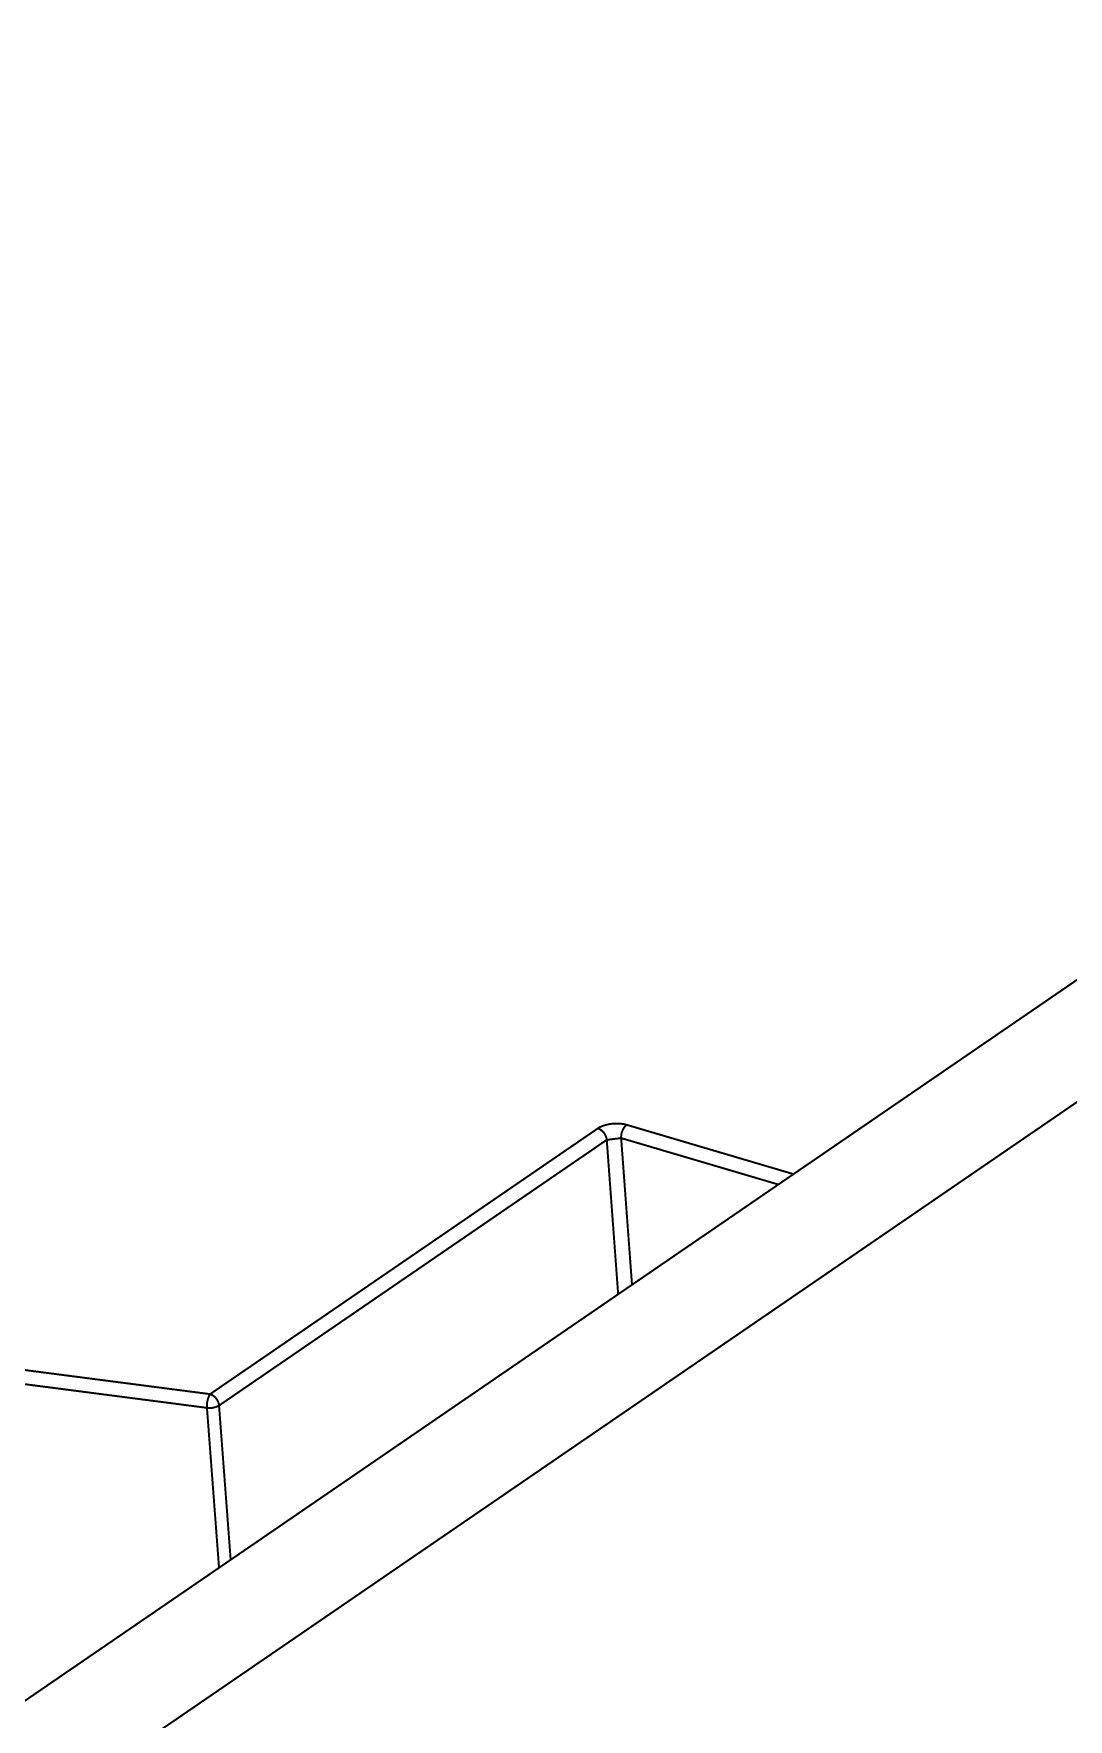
# Model space of a CAD drawing. Header units: inches. Extents: x 0 to 35.2, y -0.7 to 15.9.
# Drawn here: x 32.6059 to 32.8689, y 9.8672 to 10.2959 of the extents above; entities that cross this region are included whole.
import ezdxf

# ---------------------------------------------------------------- set-up
doc = ezdxf.new("R2010")
doc.units = ezdxf.units.IN
doc.header["$MEASUREMENT"] = 0
doc.layers.add('Dimensions', color=6, linetype='Continuous')

msp = doc.modelspace()

# ---------------------------------------------------------------- linework, layer by layer
at = {"layer": 'Dimensions'}
for points in [[(32.36635, 9.67813, 0.0005, 0.0005, 0), (33.68631, 10.583, 0.0005, 0.0005, 0)], [(32.35683, 9.70267, 0.0005, 0.0005, 0), (33.63249, 10.57718, 0.0005, 0.0005, 0)], [(32.65078, 9.9499, 0.0005, 0.0005, 0), (32.74934, 10.01747, 0.0005, 0.0005, 0)], [(32.74934, 10.01747, 0.0005, 0.0005, 0), (32.74939, 10.0175, 0.0005, 0.0005, 0)], [(32.74934, 10.01747, 0.0005, 0.0005, -0.284826), (32.75161, 10.01456, 0.0005, 0.0005, 0)], [(32.74939, 10.0175, 0.0005, 0.0005, 0), (32.74945, 10.01754, 0.0005, 0.0005, 0)], [(32.74945, 10.01754, 0.0005, 0.0005, 0), (32.7495, 10.01757, 0.0005, 0.0005, 0)], [(32.7495, 10.01757, 0.0005, 0.0005, 0), (32.74955, 10.0176, 0.0005, 0.0005, 0)], [(32.74955, 10.0176, 0.0005, 0.0005, 0), (32.7496, 10.01764, 0.0005, 0.0005, 0)], [(32.7496, 10.01764, 0.0005, 0.0005, 0), (32.74966, 10.01767, 0.0005, 0.0005, 0)], [(32.74966, 10.01767, 0.0005, 0.0005, 0), (32.74971, 10.0177, 0.0005, 0.0005, 0)], [(32.74971, 10.0177, 0.0005, 0.0005, 0), (32.74977, 10.01773, 0.0005, 0.0005, 0)], [(32.74977, 10.01773, 0.0005, 0.0005, 0), (32.74983, 10.01776, 0.0005, 0.0005, 0)], [(32.74983, 10.01776, 0.0005, 0.0005, 0), (32.74989, 10.01779, 0.0005, 0.0005, 0)], [(32.74989, 10.01779, 0.0005, 0.0005, 0), (32.74995, 10.01782, 0.0005, 0.0005, 0)], [(32.74995, 10.01782, 0.0005, 0.0005, 0), (32.75001, 10.01785, 0.0005, 0.0005, 0)], [(32.75001, 10.01785, 0.0005, 0.0005, 0), (32.75007, 10.01788, 0.0005, 0.0005, 0)], [(32.75007, 10.01788, 0.0005, 0.0005, 0), (32.75013, 10.01791, 0.0005, 0.0005, 0)], [(32.75013, 10.01791, 0.0005, 0.0005, 0), (32.75019, 10.01794, 0.0005, 0.0005, 0)], [(32.75019, 10.01794, 0.0005, 0.0005, 0), (32.75026, 10.01797, 0.0005, 0.0005, 0)], [(32.75026, 10.01797, 0.0005, 0.0005, 0), (32.75032, 10.01799, 0.0005, 0.0005, 0)], [(32.75032, 10.01799, 0.0005, 0.0005, 0), (32.75039, 10.01802, 0.0005, 0.0005, 0)], [(32.75039, 10.01802, 0.0005, 0.0005, 0), (32.75045, 10.01805, 0.0005, 0.0005, 0)], [(32.75045, 10.01805, 0.0005, 0.0005, 0), (32.75052, 10.01808, 0.0005, 0.0005, 0)], [(32.75052, 10.01808, 0.0005, 0.0005, 0), (32.75059, 10.0181, 0.0005, 0.0005, 0)], [(32.75059, 10.0181, 0.0005, 0.0005, 0), (32.75066, 10.01813, 0.0005, 0.0005, 0)], [(32.75066, 10.01813, 0.0005, 0.0005, 0), (32.75072, 10.01815, 0.0005, 0.0005, 0)], [(32.75072, 10.01815, 0.0005, 0.0005, 0), (32.75079, 10.01818, 0.0005, 0.0005, 0)], [(32.75079, 10.01818, 0.0005, 0.0005, 0), (32.75086, 10.0182, 0.0005, 0.0005, 0)], [(32.75086, 10.0182, 0.0005, 0.0005, 0), (32.75094, 10.01822, 0.0005, 0.0005, 0)], [(32.75094, 10.01822, 0.0005, 0.0005, 0), (32.75101, 10.01825, 0.0005, 0.0005, 0)], [(32.75101, 10.01825, 0.0005, 0.0005, 0), (32.75108, 10.01827, 0.0005, 0.0005, 0)], [(32.75108, 10.01827, 0.0005, 0.0005, 0), (32.75115, 10.01829, 0.0005, 0.0005, 0)], [(32.75115, 10.01829, 0.0005, 0.0005, 0), (32.75123, 10.01831, 0.0005, 0.0005, 0)], [(32.75123, 10.01831, 0.0005, 0.0005, 0), (32.7513, 10.01833, 0.0005, 0.0005, 0)], [(32.7513, 10.01833, 0.0005, 0.0005, 0), (32.75138, 10.01835, 0.0005, 0.0005, 0)], [(32.75138, 10.01835, 0.0005, 0.0005, 0), (32.75145, 10.01837, 0.0005, 0.0005, 0)], [(32.75145, 10.01837, 0.0005, 0.0005, 0), (32.75153, 10.01839, 0.0005, 0.0005, 0)], [(32.75153, 10.01839, 0.0005, 0.0005, 0), (32.7516, 10.01841, 0.0005, 0.0005, 0)], [(32.7516, 10.01841, 0.0005, 0.0005, 0), (32.75168, 10.01843, 0.0005, 0.0005, 0)], [(32.75168, 10.01843, 0.0005, 0.0005, 0), (32.75176, 10.01845, 0.0005, 0.0005, 0)], [(32.75176, 10.01845, 0.0005, 0.0005, 0), (32.75183, 10.01847, 0.0005, 0.0005, 0)], [(32.75183, 10.01847, 0.0005, 0.0005, 0), (32.75191, 10.01848, 0.0005, 0.0005, 0)], [(32.75191, 10.01848, 0.0005, 0.0005, 0), (32.75199, 10.0185, 0.0005, 0.0005, 0)], [(32.75199, 10.0185, 0.0005, 0.0005, 0), (32.75207, 10.01851, 0.0005, 0.0005, 0)], [(32.75207, 10.01851, 0.0005, 0.0005, 0), (32.75215, 10.01853, 0.0005, 0.0005, 0)], [(32.75215, 10.01853, 0.0005, 0.0005, 0), (32.75223, 10.01854, 0.0005, 0.0005, 0)], [(32.75223, 10.01854, 0.0005, 0.0005, 0), (32.75231, 10.01856, 0.0005, 0.0005, 0)], [(32.75231, 10.01856, 0.0005, 0.0005, 0), (32.75239, 10.01857, 0.0005, 0.0005, 0)], [(32.75239, 10.01857, 0.0005, 0.0005, 0), (32.75247, 10.01858, 0.0005, 0.0005, 0)], [(32.75247, 10.01858, 0.0005, 0.0005, 0), (32.75255, 10.0186, 0.0005, 0.0005, 0)], [(32.75255, 10.0186, 0.0005, 0.0005, 0), (32.75263, 10.01861, 0.0005, 0.0005, 0)], [(32.75263, 10.01861, 0.0005, 0.0005, 0), (32.75271, 10.01862, 0.0005, 0.0005, 0)], [(32.75271, 10.01862, 0.0005, 0.0005, 0), (32.75279, 10.01863, 0.0005, 0.0005, 0)], [(32.75279, 10.01863, 0.0005, 0.0005, 0), (32.75287, 10.01864, 0.0005, 0.0005, 0)], [(32.75287, 10.01864, 0.0005, 0.0005, 0), (32.75296, 10.01865, 0.0005, 0.0005, 0)], [(32.75296, 10.01865, 0.0005, 0.0005, 0), (32.75304, 10.01866, 0.0005, 0.0005, 0)], [(32.75304, 10.01866, 0.0005, 0.0005, 0), (32.75312, 10.01866, 0.0005, 0.0005, 0)], [(32.75312, 10.01866, 0.0005, 0.0005, 0), (32.7532, 10.01867, 0.0005, 0.0005, 0)], [(32.7532, 10.01867, 0.0005, 0.0005, 0), (32.75328, 10.01868, 0.0005, 0.0005, 0)], [(32.75328, 10.01868, 0.0005, 0.0005, 0), (32.75337, 10.01869, 0.0005, 0.0005, 0)], [(32.75337, 10.01869, 0.0005, 0.0005, 0), (32.75345, 10.01869, 0.0005, 0.0005, 0)], [(32.75345, 10.01869, 0.0005, 0.0005, 0), (32.75353, 10.0187, 0.0005, 0.0005, 0)], [(32.75353, 10.0187, 0.0005, 0.0005, 0), (32.75361, 10.0187, 0.0005, 0.0005, 0)], [(32.75361, 10.0187, 0.0005, 0.0005, 0), (32.75369, 10.0187, 0.0005, 0.0005, 0)], [(32.75369, 10.0187, 0.0005, 0.0005, 0), (32.75378, 10.01871, 0.0005, 0.0005, 0)], [(32.75378, 10.01871, 0.0005, 0.0005, 0), (32.75386, 10.01871, 0.0005, 0.0005, 0)], [(32.75386, 10.01871, 0.0005, 0.0005, 0), (32.75394, 10.01871, 0.0005, 0.0005, 0)], [(32.75394, 10.01871, 0.0005, 0.0005, 0), (32.75402, 10.01871, 0.0005, 0.0005, 0)], [(32.75402, 10.01871, 0.0005, 0.0005, 0), (32.75411, 10.01871, 0.0005, 0.0005, 0)], [(32.75411, 10.01871, 0.0005, 0.0005, 0), (32.75419, 10.01871, 0.0005, 0.0005, 0)], [(32.75419, 10.01871, 0.0005, 0.0005, 0), (32.75427, 10.01871, 0.0005, 0.0005, 0)], [(32.75427, 10.01871, 0.0005, 0.0005, 0), (32.75435, 10.01871, 0.0005, 0.0005, 0)], [(32.75435, 10.01871, 0.0005, 0.0005, 0), (32.75443, 10.01871, 0.0005, 0.0005, 0)], [(32.75443, 10.01871, 0.0005, 0.0005, 0), (32.75451, 10.01871, 0.0005, 0.0005, 0)], [(32.75451, 10.01871, 0.0005, 0.0005, 0), (32.75459, 10.01871, 0.0005, 0.0005, 0)], [(32.75459, 10.01871, 0.0005, 0.0005, 0), (32.75467, 10.0187, 0.0005, 0.0005, 0)], [(32.75467, 10.0187, 0.0005, 0.0005, 0), (32.75475, 10.0187, 0.0005, 0.0005, 0)], [(32.75475, 10.0187, 0.0005, 0.0005, 0), (32.75483, 10.01869, 0.0005, 0.0005, 0)], [(32.75483, 10.01869, 0.0005, 0.0005, 0), (32.75491, 10.01869, 0.0005, 0.0005, 0)], [(32.75491, 10.01869, 0.0005, 0.0005, 0), (32.75499, 10.01868, 0.0005, 0.0005, 0)], [(32.75499, 10.01868, 0.0005, 0.0005, 0), (32.75507, 10.01868, 0.0005, 0.0005, 0)], [(32.75507, 10.01868, 0.0005, 0.0005, 0), (32.75515, 10.01867, 0.0005, 0.0005, 0)], [(32.75515, 10.01867, 0.0005, 0.0005, 0), (32.75523, 10.01866, 0.0005, 0.0005, 0)], [(32.75523, 10.01866, 0.0005, 0.0005, 0), (32.75531, 10.01865, 0.0005, 0.0005, 0)], [(32.75527, 10.01501, 0.0005, 0.0005, -0.180802), (32.7562, 10.01793, 0.0005, 0.0005, 0)], [(32.75531, 10.01865, 0.0005, 0.0005, 0), (32.75538, 10.01864, 0.0005, 0.0005, 0)], [(32.75538, 10.01864, 0.0005, 0.0005, 0), (32.75546, 10.01863, 0.0005, 0.0005, 0)], [(32.75546, 10.01863, 0.0005, 0.0005, 0), (32.75554, 10.01862, 0.0005, 0.0005, 0)], [(32.75554, 10.01862, 0.0005, 0.0005, 0), (32.75561, 10.01861, 0.0005, 0.0005, 0)], [(32.75561, 10.01861, 0.0005, 0.0005, 0), (32.75569, 10.0186, 0.0005, 0.0005, 0)], [(32.75569, 10.0186, 0.0005, 0.0005, 0), (32.75576, 10.01859, 0.0005, 0.0005, 0)], [(32.75576, 10.01859, 0.0005, 0.0005, 0), (32.75584, 10.01858, 0.0005, 0.0005, 0)], [(32.75584, 10.01858, 0.0005, 0.0005, 0), (32.75591, 10.01856, 0.0005, 0.0005, 0)], [(32.75591, 10.01856, 0.0005, 0.0005, 0), (32.75598, 10.01855, 0.0005, 0.0005, 0)], [(32.75598, 10.01855, 0.0005, 0.0005, 0), (32.75606, 10.01854, 0.0005, 0.0005, 0)], [(32.75606, 10.01854, 0.0005, 0.0005, 0), (32.75613, 10.01852, 0.0005, 0.0005, 0)], [(32.75613, 10.01852, 0.0005, 0.0005, 0), (32.7562, 10.01851, 0.0005, 0.0005, 0)], [(32.7562, 10.01851, 0.0005, 0.0005, 0), (32.75627, 10.01849, 0.0005, 0.0005, 0)], [(32.7562, 10.01793, 0.0005, 0.0005, -0.034177), (32.75668, 10.01838, 0.0005, 0.0005, 0)], [(32.75627, 10.01849, 0.0005, 0.0005, 0), (32.75634, 10.01847, 0.0005, 0.0005, 0)], [(32.75634, 10.01847, 0.0005, 0.0005, 0), (32.75641, 10.01846, 0.0005, 0.0005, 0)], [(32.75641, 10.01846, 0.0005, 0.0005, 0), (32.75648, 10.01844, 0.0005, 0.0005, 0)], [(32.75648, 10.01844, 0.0005, 0.0005, 0), (32.75654, 10.01842, 0.0005, 0.0005, 0)], [(32.75654, 10.01842, 0.0005, 0.0005, 0), (32.75661, 10.0184, 0.0005, 0.0005, 0)], [(32.75661, 10.0184, 0.0005, 0.0005, 0), (32.75668, 10.01838, 0.0005, 0.0005, 0)], [(32.75668, 10.01838, 0.0005, 0.0005, 0), (32.79908, 10.00585, 0.0005, 0.0005, 0)], [(32.65305, 9.94699, 0.0005, 0.0005, 0), (32.75161, 10.01456, 0.0005, 0.0005, 0)], [(32.75161, 10.01456, 0.0005, 0.0005, 0), (32.75527, 10.01501, 0.0005, 0.0005, 0)], [(32.75161, 10.01456, 0.0005, 0.0005, 0), (32.75451, 9.9753, 0.0005, 0.0005, 0)], [(32.75527, 10.01501, 0.0005, 0.0005, 0), (32.79522, 10.00321, 0.0005, 0.0005, 0)], [(32.75527, 10.01501, 0.0005, 0.0005, 0), (32.75803, 9.97771, 0.0005, 0.0005, 0)], [(32.24858, 10.00217, 0.0005, 0.0005, 0), (32.65078, 9.9499, 0.0005, 0.0005, 0)], [(32.24778, 9.99868, 0.0005, 0.0005, 0), (32.64998, 9.94641, 0.0005, 0.0005, 0)], [(32.64998, 9.94641, 0.0005, 0.0005, -0.15977), (32.65078, 9.9499, 0.0005, 0.0005, 0)], [(32.65078, 9.9499, 0.0005, 0.0005, -0.288897), (32.65305, 9.94699, 0.0005, 0.0005, 0)], [(32.65305, 9.94699, 0.0005, 0.0005, -0.165726), (32.64998, 9.94641, 0.0005, 0.0005, 0)], [(32.64998, 9.94641, 0.0005, 0.0005, 0), (32.65305, 9.90575, 0.0005, 0.0005, 0)], [(32.65305, 9.94699, 0.0005, 0.0005, 0), (32.65601, 9.90777, 0.0005, 0.0005, 0)]]:
    msp.add_lwpolyline(points, format="xyseb", dxfattribs=at)
for points in [[(32.74922, 10.01747, 0.00025, 0.00025, 1), (32.74947, 10.01747, 0.00025, 0.00025, 1)], [(32.74922, 10.01747, 0.00025, 0.00025, 1), (32.74947, 10.01747, 0.00025, 0.00025, 1)], [(32.74922, 10.01747, 0.00025, 0.00025, 1), (32.74947, 10.01747, 0.00025, 0.00025, 1)], [(32.74927, 10.0175, 0.00025, 0.00025, 1), (32.74952, 10.0175, 0.00025, 0.00025, 1)], [(32.74927, 10.0175, 0.00025, 0.00025, 1), (32.74952, 10.0175, 0.00025, 0.00025, 1)], [(32.74932, 10.01754, 0.00025, 0.00025, 1), (32.74957, 10.01754, 0.00025, 0.00025, 1)], [(32.74932, 10.01754, 0.00025, 0.00025, 1), (32.74957, 10.01754, 0.00025, 0.00025, 1)], [(32.74937, 10.01757, 0.00025, 0.00025, 1), (32.74962, 10.01757, 0.00025, 0.00025, 1)], [(32.74937, 10.01757, 0.00025, 0.00025, 1), (32.74962, 10.01757, 0.00025, 0.00025, 1)], [(32.74943, 10.0176, 0.00025, 0.00025, 1), (32.74968, 10.0176, 0.00025, 0.00025, 1)], [(32.74943, 10.0176, 0.00025, 0.00025, 1), (32.74968, 10.0176, 0.00025, 0.00025, 1)], [(32.74948, 10.01764, 0.00025, 0.00025, 1), (32.74973, 10.01764, 0.00025, 0.00025, 1)], [(32.74948, 10.01764, 0.00025, 0.00025, 1), (32.74973, 10.01764, 0.00025, 0.00025, 1)], [(32.74953, 10.01767, 0.00025, 0.00025, 1), (32.74978, 10.01767, 0.00025, 0.00025, 1)], [(32.74953, 10.01767, 0.00025, 0.00025, 1), (32.74978, 10.01767, 0.00025, 0.00025, 1)], [(32.74959, 10.0177, 0.00025, 0.00025, 1), (32.74984, 10.0177, 0.00025, 0.00025, 1)], [(32.74959, 10.0177, 0.00025, 0.00025, 1), (32.74984, 10.0177, 0.00025, 0.00025, 1)], [(32.74965, 10.01773, 0.00025, 0.00025, 1), (32.7499, 10.01773, 0.00025, 0.00025, 1)], [(32.74965, 10.01773, 0.00025, 0.00025, 1), (32.7499, 10.01773, 0.00025, 0.00025, 1)], [(32.7497, 10.01776, 0.00025, 0.00025, 1), (32.74995, 10.01776, 0.00025, 0.00025, 1)], [(32.7497, 10.01776, 0.00025, 0.00025, 1), (32.74995, 10.01776, 0.00025, 0.00025, 1)], [(32.74976, 10.01779, 0.00025, 0.00025, 1), (32.75001, 10.01779, 0.00025, 0.00025, 1)], [(32.74976, 10.01779, 0.00025, 0.00025, 1), (32.75001, 10.01779, 0.00025, 0.00025, 1)], [(32.74982, 10.01782, 0.00025, 0.00025, 1), (32.75007, 10.01782, 0.00025, 0.00025, 1)], [(32.74982, 10.01782, 0.00025, 0.00025, 1), (32.75007, 10.01782, 0.00025, 0.00025, 1)], [(32.74988, 10.01785, 0.00025, 0.00025, 1), (32.75013, 10.01785, 0.00025, 0.00025, 1)], [(32.74988, 10.01785, 0.00025, 0.00025, 1), (32.75013, 10.01785, 0.00025, 0.00025, 1)], [(32.74994, 10.01788, 0.00025, 0.00025, 1), (32.75019, 10.01788, 0.00025, 0.00025, 1)], [(32.74994, 10.01788, 0.00025, 0.00025, 1), (32.75019, 10.01788, 0.00025, 0.00025, 1)], [(32.75001, 10.01791, 0.00025, 0.00025, 1), (32.75026, 10.01791, 0.00025, 0.00025, 1)], [(32.75001, 10.01791, 0.00025, 0.00025, 1), (32.75026, 10.01791, 0.00025, 0.00025, 1)], [(32.75007, 10.01794, 0.00025, 0.00025, 1), (32.75032, 10.01794, 0.00025, 0.00025, 1)], [(32.75007, 10.01794, 0.00025, 0.00025, 1), (32.75032, 10.01794, 0.00025, 0.00025, 1)], [(32.75013, 10.01797, 0.00025, 0.00025, 1), (32.75038, 10.01797, 0.00025, 0.00025, 1)], [(32.75013, 10.01797, 0.00025, 0.00025, 1), (32.75038, 10.01797, 0.00025, 0.00025, 1)], [(32.7502, 10.01799, 0.00025, 0.00025, 1), (32.75045, 10.01799, 0.00025, 0.00025, 1)], [(32.7502, 10.01799, 0.00025, 0.00025, 1), (32.75045, 10.01799, 0.00025, 0.00025, 1)], [(32.75026, 10.01802, 0.00025, 0.00025, 1), (32.75051, 10.01802, 0.00025, 0.00025, 1)], [(32.75026, 10.01802, 0.00025, 0.00025, 1), (32.75051, 10.01802, 0.00025, 0.00025, 1)], [(32.75033, 10.01805, 0.00025, 0.00025, 1), (32.75058, 10.01805, 0.00025, 0.00025, 1)], [(32.75033, 10.01805, 0.00025, 0.00025, 1), (32.75058, 10.01805, 0.00025, 0.00025, 1)], [(32.75039, 10.01808, 0.00025, 0.00025, 1), (32.75064, 10.01808, 0.00025, 0.00025, 1)], [(32.75039, 10.01808, 0.00025, 0.00025, 1), (32.75064, 10.01808, 0.00025, 0.00025, 1)], [(32.75046, 10.0181, 0.00025, 0.00025, 1), (32.75071, 10.0181, 0.00025, 0.00025, 1)], [(32.75046, 10.0181, 0.00025, 0.00025, 1), (32.75071, 10.0181, 0.00025, 0.00025, 1)], [(32.75053, 10.01813, 0.00025, 0.00025, 1), (32.75078, 10.01813, 0.00025, 0.00025, 1)], [(32.75053, 10.01813, 0.00025, 0.00025, 1), (32.75078, 10.01813, 0.00025, 0.00025, 1)], [(32.7506, 10.01815, 0.00025, 0.00025, 1), (32.75085, 10.01815, 0.00025, 0.00025, 1)], [(32.7506, 10.01815, 0.00025, 0.00025, 1), (32.75085, 10.01815, 0.00025, 0.00025, 1)], [(32.75067, 10.01818, 0.00025, 0.00025, 1), (32.75092, 10.01818, 0.00025, 0.00025, 1)], [(32.75067, 10.01818, 0.00025, 0.00025, 1), (32.75092, 10.01818, 0.00025, 0.00025, 1)], [(32.75074, 10.0182, 0.00025, 0.00025, 1), (32.75099, 10.0182, 0.00025, 0.00025, 1)], [(32.75074, 10.0182, 0.00025, 0.00025, 1), (32.75099, 10.0182, 0.00025, 0.00025, 1)], [(32.75081, 10.01822, 0.00025, 0.00025, 1), (32.75106, 10.01822, 0.00025, 0.00025, 1)], [(32.75081, 10.01822, 0.00025, 0.00025, 1), (32.75106, 10.01822, 0.00025, 0.00025, 1)], [(32.75088, 10.01825, 0.00025, 0.00025, 1), (32.75113, 10.01825, 0.00025, 0.00025, 1)], [(32.75088, 10.01825, 0.00025, 0.00025, 1), (32.75113, 10.01825, 0.00025, 0.00025, 1)], [(32.75096, 10.01827, 0.00025, 0.00025, 1), (32.75121, 10.01827, 0.00025, 0.00025, 1)], [(32.75096, 10.01827, 0.00025, 0.00025, 1), (32.75121, 10.01827, 0.00025, 0.00025, 1)], [(32.75103, 10.01829, 0.00025, 0.00025, 1), (32.75128, 10.01829, 0.00025, 0.00025, 1)], [(32.75103, 10.01829, 0.00025, 0.00025, 1), (32.75128, 10.01829, 0.00025, 0.00025, 1)], [(32.7511, 10.01831, 0.00025, 0.00025, 1), (32.75135, 10.01831, 0.00025, 0.00025, 1)], [(32.7511, 10.01831, 0.00025, 0.00025, 1), (32.75135, 10.01831, 0.00025, 0.00025, 1)], [(32.75118, 10.01833, 0.00025, 0.00025, 1), (32.75143, 10.01833, 0.00025, 0.00025, 1)], [(32.75118, 10.01833, 0.00025, 0.00025, 1), (32.75143, 10.01833, 0.00025, 0.00025, 1)], [(32.75125, 10.01835, 0.00025, 0.00025, 1), (32.7515, 10.01835, 0.00025, 0.00025, 1)], [(32.75125, 10.01835, 0.00025, 0.00025, 1), (32.7515, 10.01835, 0.00025, 0.00025, 1)], [(32.75133, 10.01837, 0.00025, 0.00025, 1), (32.75158, 10.01837, 0.00025, 0.00025, 1)], [(32.75133, 10.01837, 0.00025, 0.00025, 1), (32.75158, 10.01837, 0.00025, 0.00025, 1)], [(32.7514, 10.01839, 0.00025, 0.00025, 1), (32.75165, 10.01839, 0.00025, 0.00025, 1)], [(32.7514, 10.01839, 0.00025, 0.00025, 1), (32.75165, 10.01839, 0.00025, 0.00025, 1)], [(32.75148, 10.01841, 0.00025, 0.00025, 1), (32.75173, 10.01841, 0.00025, 0.00025, 1)], [(32.75148, 10.01841, 0.00025, 0.00025, 1), (32.75173, 10.01841, 0.00025, 0.00025, 1)], [(32.75155, 10.01843, 0.00025, 0.00025, 1), (32.7518, 10.01843, 0.00025, 0.00025, 1)], [(32.75155, 10.01843, 0.00025, 0.00025, 1), (32.7518, 10.01843, 0.00025, 0.00025, 1)], [(32.75163, 10.01845, 0.00025, 0.00025, 1), (32.75188, 10.01845, 0.00025, 0.00025, 1)], [(32.75163, 10.01845, 0.00025, 0.00025, 1), (32.75188, 10.01845, 0.00025, 0.00025, 1)], [(32.75171, 10.01847, 0.00025, 0.00025, 1), (32.75196, 10.01847, 0.00025, 0.00025, 1)], [(32.75171, 10.01847, 0.00025, 0.00025, 1), (32.75196, 10.01847, 0.00025, 0.00025, 1)], [(32.75179, 10.01848, 0.00025, 0.00025, 1), (32.75204, 10.01848, 0.00025, 0.00025, 1)], [(32.75179, 10.01848, 0.00025, 0.00025, 1), (32.75204, 10.01848, 0.00025, 0.00025, 1)], [(32.75187, 10.0185, 0.00025, 0.00025, 1), (32.75212, 10.0185, 0.00025, 0.00025, 1)], [(32.75187, 10.0185, 0.00025, 0.00025, 1), (32.75212, 10.0185, 0.00025, 0.00025, 1)], [(32.75194, 10.01851, 0.00025, 0.00025, 1), (32.75219, 10.01851, 0.00025, 0.00025, 1)], [(32.75194, 10.01851, 0.00025, 0.00025, 1), (32.75219, 10.01851, 0.00025, 0.00025, 1)], [(32.75202, 10.01853, 0.00025, 0.00025, 1), (32.75227, 10.01853, 0.00025, 0.00025, 1)], [(32.75202, 10.01853, 0.00025, 0.00025, 1), (32.75227, 10.01853, 0.00025, 0.00025, 1)], [(32.7521, 10.01854, 0.00025, 0.00025, 1), (32.75235, 10.01854, 0.00025, 0.00025, 1)], [(32.7521, 10.01854, 0.00025, 0.00025, 1), (32.75235, 10.01854, 0.00025, 0.00025, 1)], [(32.75218, 10.01856, 0.00025, 0.00025, 1), (32.75243, 10.01856, 0.00025, 0.00025, 1)], [(32.75218, 10.01856, 0.00025, 0.00025, 1), (32.75243, 10.01856, 0.00025, 0.00025, 1)], [(32.75226, 10.01857, 0.00025, 0.00025, 1), (32.75251, 10.01857, 0.00025, 0.00025, 1)], [(32.75226, 10.01857, 0.00025, 0.00025, 1), (32.75251, 10.01857, 0.00025, 0.00025, 1)], [(32.75234, 10.01858, 0.00025, 0.00025, 1), (32.75259, 10.01858, 0.00025, 0.00025, 1)], [(32.75234, 10.01858, 0.00025, 0.00025, 1), (32.75259, 10.01858, 0.00025, 0.00025, 1)], [(32.75242, 10.0186, 0.00025, 0.00025, 1), (32.75267, 10.0186, 0.00025, 0.00025, 1)], [(32.75242, 10.0186, 0.00025, 0.00025, 1), (32.75267, 10.0186, 0.00025, 0.00025, 1)], [(32.7525, 10.01861, 0.00025, 0.00025, 1), (32.75275, 10.01861, 0.00025, 0.00025, 1)], [(32.7525, 10.01861, 0.00025, 0.00025, 1), (32.75275, 10.01861, 0.00025, 0.00025, 1)], [(32.75259, 10.01862, 0.00025, 0.00025, 1), (32.75284, 10.01862, 0.00025, 0.00025, 1)], [(32.75259, 10.01862, 0.00025, 0.00025, 1), (32.75284, 10.01862, 0.00025, 0.00025, 1)], [(32.75267, 10.01863, 0.00025, 0.00025, 1), (32.75292, 10.01863, 0.00025, 0.00025, 1)], [(32.75267, 10.01863, 0.00025, 0.00025, 1), (32.75292, 10.01863, 0.00025, 0.00025, 1)], [(32.75275, 10.01864, 0.00025, 0.00025, 1), (32.753, 10.01864, 0.00025, 0.00025, 1)], [(32.75275, 10.01864, 0.00025, 0.00025, 1), (32.753, 10.01864, 0.00025, 0.00025, 1)], [(32.75283, 10.01865, 0.00025, 0.00025, 1), (32.75308, 10.01865, 0.00025, 0.00025, 1)], [(32.75283, 10.01865, 0.00025, 0.00025, 1), (32.75308, 10.01865, 0.00025, 0.00025, 1)], [(32.75291, 10.01866, 0.00025, 0.00025, 1), (32.75316, 10.01866, 0.00025, 0.00025, 1)], [(32.75291, 10.01866, 0.00025, 0.00025, 1), (32.75316, 10.01866, 0.00025, 0.00025, 1)], [(32.75299, 10.01866, 0.00025, 0.00025, 1), (32.75324, 10.01866, 0.00025, 0.00025, 1)], [(32.75299, 10.01866, 0.00025, 0.00025, 1), (32.75324, 10.01866, 0.00025, 0.00025, 1)], [(32.75308, 10.01867, 0.00025, 0.00025, 1), (32.75333, 10.01867, 0.00025, 0.00025, 1)], [(32.75308, 10.01867, 0.00025, 0.00025, 1), (32.75333, 10.01867, 0.00025, 0.00025, 1)], [(32.75316, 10.01868, 0.00025, 0.00025, 1), (32.75341, 10.01868, 0.00025, 0.00025, 1)], [(32.75316, 10.01868, 0.00025, 0.00025, 1), (32.75341, 10.01868, 0.00025, 0.00025, 1)], [(32.75324, 10.01869, 0.00025, 0.00025, 1), (32.75349, 10.01869, 0.00025, 0.00025, 1)], [(32.75324, 10.01869, 0.00025, 0.00025, 1), (32.75349, 10.01869, 0.00025, 0.00025, 1)], [(32.75332, 10.01869, 0.00025, 0.00025, 1), (32.75357, 10.01869, 0.00025, 0.00025, 1)], [(32.75332, 10.01869, 0.00025, 0.00025, 1), (32.75357, 10.01869, 0.00025, 0.00025, 1)], [(32.75341, 10.0187, 0.00025, 0.00025, 1), (32.75366, 10.0187, 0.00025, 0.00025, 1)], [(32.75341, 10.0187, 0.00025, 0.00025, 1), (32.75366, 10.0187, 0.00025, 0.00025, 1)], [(32.75349, 10.0187, 0.00025, 0.00025, 1), (32.75374, 10.0187, 0.00025, 0.00025, 1)], [(32.75349, 10.0187, 0.00025, 0.00025, 1), (32.75374, 10.0187, 0.00025, 0.00025, 1)], [(32.75357, 10.0187, 0.00025, 0.00025, 1), (32.75382, 10.0187, 0.00025, 0.00025, 1)], [(32.75357, 10.0187, 0.00025, 0.00025, 1), (32.75382, 10.0187, 0.00025, 0.00025, 1)], [(32.75365, 10.01871, 0.00025, 0.00025, 1), (32.7539, 10.01871, 0.00025, 0.00025, 1)], [(32.75365, 10.01871, 0.00025, 0.00025, 1), (32.7539, 10.01871, 0.00025, 0.00025, 1)], [(32.75373, 10.01871, 0.00025, 0.00025, 1), (32.75398, 10.01871, 0.00025, 0.00025, 1)], [(32.75373, 10.01871, 0.00025, 0.00025, 1), (32.75398, 10.01871, 0.00025, 0.00025, 1)], [(32.75382, 10.01871, 0.00025, 0.00025, 1), (32.75407, 10.01871, 0.00025, 0.00025, 1)], [(32.75382, 10.01871, 0.00025, 0.00025, 1), (32.75407, 10.01871, 0.00025, 0.00025, 1)], [(32.7539, 10.01871, 0.00025, 0.00025, 1), (32.75415, 10.01871, 0.00025, 0.00025, 1)], [(32.7539, 10.01871, 0.00025, 0.00025, 1), (32.75415, 10.01871, 0.00025, 0.00025, 1)], [(32.75398, 10.01871, 0.00025, 0.00025, 1), (32.75423, 10.01871, 0.00025, 0.00025, 1)], [(32.75398, 10.01871, 0.00025, 0.00025, 1), (32.75423, 10.01871, 0.00025, 0.00025, 1)], [(32.75406, 10.01871, 0.00025, 0.00025, 1), (32.75431, 10.01871, 0.00025, 0.00025, 1)], [(32.75406, 10.01871, 0.00025, 0.00025, 1), (32.75431, 10.01871, 0.00025, 0.00025, 1)], [(32.75414, 10.01871, 0.00025, 0.00025, 1), (32.75439, 10.01871, 0.00025, 0.00025, 1)], [(32.75414, 10.01871, 0.00025, 0.00025, 1), (32.75439, 10.01871, 0.00025, 0.00025, 1)], [(32.75422, 10.01871, 0.00025, 0.00025, 1), (32.75447, 10.01871, 0.00025, 0.00025, 1)], [(32.75422, 10.01871, 0.00025, 0.00025, 1), (32.75447, 10.01871, 0.00025, 0.00025, 1)], [(32.75431, 10.01871, 0.00025, 0.00025, 1), (32.75456, 10.01871, 0.00025, 0.00025, 1)], [(32.75431, 10.01871, 0.00025, 0.00025, 1), (32.75456, 10.01871, 0.00025, 0.00025, 1)], [(32.75439, 10.01871, 0.00025, 0.00025, 1), (32.75464, 10.01871, 0.00025, 0.00025, 1)], [(32.75439, 10.01871, 0.00025, 0.00025, 1), (32.75464, 10.01871, 0.00025, 0.00025, 1)], [(32.75447, 10.01871, 0.00025, 0.00025, 1), (32.75472, 10.01871, 0.00025, 0.00025, 1)], [(32.75447, 10.01871, 0.00025, 0.00025, 1), (32.75472, 10.01871, 0.00025, 0.00025, 1)], [(32.75455, 10.0187, 0.00025, 0.00025, 1), (32.7548, 10.0187, 0.00025, 0.00025, 1)], [(32.75455, 10.0187, 0.00025, 0.00025, 1), (32.7548, 10.0187, 0.00025, 0.00025, 1)], [(32.75463, 10.0187, 0.00025, 0.00025, 1), (32.75488, 10.0187, 0.00025, 0.00025, 1)], [(32.75463, 10.0187, 0.00025, 0.00025, 1), (32.75488, 10.0187, 0.00025, 0.00025, 1)], [(32.75471, 10.01869, 0.00025, 0.00025, 1), (32.75496, 10.01869, 0.00025, 0.00025, 1)], [(32.75471, 10.01869, 0.00025, 0.00025, 1), (32.75496, 10.01869, 0.00025, 0.00025, 1)], [(32.75479, 10.01869, 0.00025, 0.00025, 1), (32.75504, 10.01869, 0.00025, 0.00025, 1)], [(32.75479, 10.01869, 0.00025, 0.00025, 1), (32.75504, 10.01869, 0.00025, 0.00025, 1)], [(32.75487, 10.01868, 0.00025, 0.00025, 1), (32.75512, 10.01868, 0.00025, 0.00025, 1)], [(32.75487, 10.01868, 0.00025, 0.00025, 1), (32.75512, 10.01868, 0.00025, 0.00025, 1)], [(32.75495, 10.01868, 0.00025, 0.00025, 1), (32.7552, 10.01868, 0.00025, 0.00025, 1)], [(32.75495, 10.01868, 0.00025, 0.00025, 1), (32.7552, 10.01868, 0.00025, 0.00025, 1)], [(32.75502, 10.01867, 0.00025, 0.00025, 1), (32.75527, 10.01867, 0.00025, 0.00025, 1)], [(32.75502, 10.01867, 0.00025, 0.00025, 1), (32.75527, 10.01867, 0.00025, 0.00025, 1)], [(32.7551, 10.01866, 0.00025, 0.00025, 1), (32.75535, 10.01866, 0.00025, 0.00025, 1)], [(32.7551, 10.01866, 0.00025, 0.00025, 1), (32.75535, 10.01866, 0.00025, 0.00025, 1)], [(32.75518, 10.01865, 0.00025, 0.00025, 1), (32.75543, 10.01865, 0.00025, 0.00025, 1)], [(32.75518, 10.01865, 0.00025, 0.00025, 1), (32.75543, 10.01865, 0.00025, 0.00025, 1)], [(32.75526, 10.01864, 0.00025, 0.00025, 1), (32.75551, 10.01864, 0.00025, 0.00025, 1)], [(32.75526, 10.01864, 0.00025, 0.00025, 1), (32.75551, 10.01864, 0.00025, 0.00025, 1)], [(32.75533, 10.01863, 0.00025, 0.00025, 1), (32.75558, 10.01863, 0.00025, 0.00025, 1)], [(32.75533, 10.01863, 0.00025, 0.00025, 1), (32.75558, 10.01863, 0.00025, 0.00025, 1)], [(32.75541, 10.01862, 0.00025, 0.00025, 1), (32.75566, 10.01862, 0.00025, 0.00025, 1)], [(32.75541, 10.01862, 0.00025, 0.00025, 1), (32.75566, 10.01862, 0.00025, 0.00025, 1)], [(32.75549, 10.01861, 0.00025, 0.00025, 1), (32.75574, 10.01861, 0.00025, 0.00025, 1)], [(32.75549, 10.01861, 0.00025, 0.00025, 1), (32.75574, 10.01861, 0.00025, 0.00025, 1)], [(32.75556, 10.0186, 0.00025, 0.00025, 1), (32.75581, 10.0186, 0.00025, 0.00025, 1)], [(32.75556, 10.0186, 0.00025, 0.00025, 1), (32.75581, 10.0186, 0.00025, 0.00025, 1)], [(32.75564, 10.01859, 0.00025, 0.00025, 1), (32.75589, 10.01859, 0.00025, 0.00025, 1)], [(32.75564, 10.01859, 0.00025, 0.00025, 1), (32.75589, 10.01859, 0.00025, 0.00025, 1)], [(32.75571, 10.01858, 0.00025, 0.00025, 1), (32.75596, 10.01858, 0.00025, 0.00025, 1)], [(32.75571, 10.01858, 0.00025, 0.00025, 1), (32.75596, 10.01858, 0.00025, 0.00025, 1)], [(32.75578, 10.01856, 0.00025, 0.00025, 1), (32.75603, 10.01856, 0.00025, 0.00025, 1)], [(32.75578, 10.01856, 0.00025, 0.00025, 1), (32.75603, 10.01856, 0.00025, 0.00025, 1)], [(32.75586, 10.01855, 0.00025, 0.00025, 1), (32.75611, 10.01855, 0.00025, 0.00025, 1)], [(32.75586, 10.01855, 0.00025, 0.00025, 1), (32.75611, 10.01855, 0.00025, 0.00025, 1)], [(32.75593, 10.01854, 0.00025, 0.00025, 1), (32.75618, 10.01854, 0.00025, 0.00025, 1)], [(32.75593, 10.01854, 0.00025, 0.00025, 1), (32.75618, 10.01854, 0.00025, 0.00025, 1)], [(32.756, 10.01852, 0.00025, 0.00025, 1), (32.75625, 10.01852, 0.00025, 0.00025, 1)], [(32.756, 10.01852, 0.00025, 0.00025, 1), (32.75625, 10.01852, 0.00025, 0.00025, 1)], [(32.75607, 10.01851, 0.00025, 0.00025, 1), (32.75632, 10.01851, 0.00025, 0.00025, 1)], [(32.75607, 10.01851, 0.00025, 0.00025, 1), (32.75632, 10.01851, 0.00025, 0.00025, 1)], [(32.75608, 10.01793, 0.00025, 0.00025, 1), (32.75633, 10.01793, 0.00025, 0.00025, 1)], [(32.75608, 10.01793, 0.00025, 0.00025, 1), (32.75633, 10.01793, 0.00025, 0.00025, 1)], [(32.75614, 10.01849, 0.00025, 0.00025, 1), (32.75639, 10.01849, 0.00025, 0.00025, 1)], [(32.75614, 10.01849, 0.00025, 0.00025, 1), (32.75639, 10.01849, 0.00025, 0.00025, 1)], [(32.75621, 10.01847, 0.00025, 0.00025, 1), (32.75646, 10.01847, 0.00025, 0.00025, 1)], [(32.75621, 10.01847, 0.00025, 0.00025, 1), (32.75646, 10.01847, 0.00025, 0.00025, 1)], [(32.75628, 10.01846, 0.00025, 0.00025, 1), (32.75653, 10.01846, 0.00025, 0.00025, 1)], [(32.75628, 10.01846, 0.00025, 0.00025, 1), (32.75653, 10.01846, 0.00025, 0.00025, 1)], [(32.75635, 10.01844, 0.00025, 0.00025, 1), (32.7566, 10.01844, 0.00025, 0.00025, 1)], [(32.75635, 10.01844, 0.00025, 0.00025, 1), (32.7566, 10.01844, 0.00025, 0.00025, 1)], [(32.75642, 10.01842, 0.00025, 0.00025, 1), (32.75667, 10.01842, 0.00025, 0.00025, 1)], [(32.75642, 10.01842, 0.00025, 0.00025, 1), (32.75667, 10.01842, 0.00025, 0.00025, 1)], [(32.75649, 10.0184, 0.00025, 0.00025, 1), (32.75674, 10.0184, 0.00025, 0.00025, 1)], [(32.75649, 10.0184, 0.00025, 0.00025, 1), (32.75674, 10.0184, 0.00025, 0.00025, 1)], [(32.75655, 10.01838, 0.00025, 0.00025, 1), (32.7568, 10.01838, 0.00025, 0.00025, 1)], [(32.75655, 10.01838, 0.00025, 0.00025, 1), (32.7568, 10.01838, 0.00025, 0.00025, 1)], [(32.75655, 10.01838, 0.00025, 0.00025, 1), (32.7568, 10.01838, 0.00025, 0.00025, 1)], [(32.75148, 10.01456, 0.00025, 0.00025, 1), (32.75173, 10.01456, 0.00025, 0.00025, 1)], [(32.75148, 10.01456, 0.00025, 0.00025, 1), (32.75173, 10.01456, 0.00025, 0.00025, 1)], [(32.75148, 10.01456, 0.00025, 0.00025, 1), (32.75173, 10.01456, 0.00025, 0.00025, 1)], [(32.75148, 10.01456, 0.00025, 0.00025, 1), (32.75173, 10.01456, 0.00025, 0.00025, 1)], [(32.75515, 10.01501, 0.00025, 0.00025, 1), (32.7554, 10.01501, 0.00025, 0.00025, 1)], [(32.75515, 10.01501, 0.00025, 0.00025, 1), (32.7554, 10.01501, 0.00025, 0.00025, 1)], [(32.75515, 10.01501, 0.00025, 0.00025, 1), (32.7554, 10.01501, 0.00025, 0.00025, 1)], [(32.75515, 10.01501, 0.00025, 0.00025, 1), (32.7554, 10.01501, 0.00025, 0.00025, 1)], [(32.79895, 10.00585, 0.00025, 0.00025, 1), (32.7992, 10.00585, 0.00025, 0.00025, 1)], [(32.7951, 10.00321, 0.00025, 0.00025, 1), (32.79535, 10.00321, 0.00025, 0.00025, 1)], [(32.75439, 9.9753, 0.00025, 0.00025, 1), (32.75464, 9.9753, 0.00025, 0.00025, 1)], [(32.75791, 9.97771, 0.00025, 0.00025, 1), (32.75816, 9.97771, 0.00025, 0.00025, 1)], [(32.65066, 9.9499, 0.00025, 0.00025, 1), (32.65091, 9.9499, 0.00025, 0.00025, 1)], [(32.65066, 9.9499, 0.00025, 0.00025, 1), (32.65091, 9.9499, 0.00025, 0.00025, 1)], [(32.65066, 9.9499, 0.00025, 0.00025, 1), (32.65091, 9.9499, 0.00025, 0.00025, 1)], [(32.65066, 9.9499, 0.00025, 0.00025, 1), (32.65091, 9.9499, 0.00025, 0.00025, 1)], [(32.64986, 9.94641, 0.00025, 0.00025, 1), (32.65011, 9.94641, 0.00025, 0.00025, 1)], [(32.64986, 9.94641, 0.00025, 0.00025, 1), (32.65011, 9.94641, 0.00025, 0.00025, 1)], [(32.64986, 9.94641, 0.00025, 0.00025, 1), (32.65011, 9.94641, 0.00025, 0.00025, 1)], [(32.64986, 9.94641, 0.00025, 0.00025, 1), (32.65011, 9.94641, 0.00025, 0.00025, 1)], [(32.65292, 9.94699, 0.00025, 0.00025, 1), (32.65317, 9.94699, 0.00025, 0.00025, 1)], [(32.65292, 9.94699, 0.00025, 0.00025, 1), (32.65317, 9.94699, 0.00025, 0.00025, 1)], [(32.65292, 9.94699, 0.00025, 0.00025, 1), (32.65317, 9.94699, 0.00025, 0.00025, 1)], [(32.65292, 9.94699, 0.00025, 0.00025, 1), (32.65317, 9.94699, 0.00025, 0.00025, 1)], [(32.65293, 9.90575, 0.00025, 0.00025, 1), (32.65318, 9.90575, 0.00025, 0.00025, 1)], [(32.65588, 9.90777, 0.00025, 0.00025, 1), (32.65613, 9.90777, 0.00025, 0.00025, 1)]]:
    msp.add_lwpolyline(points, format="xyseb", close=True, dxfattribs=at)

doc.saveas('drawing.dxf')
